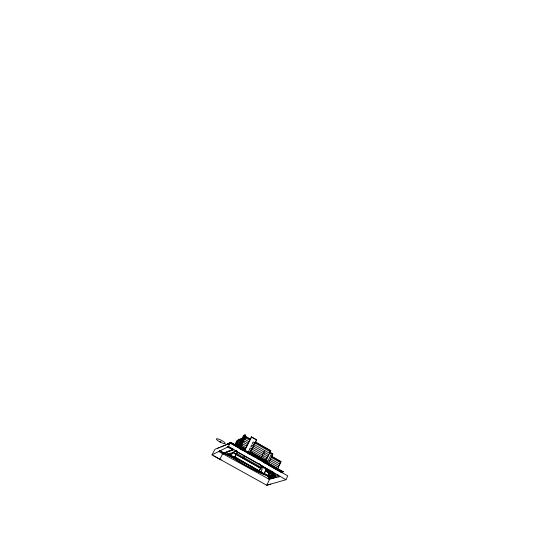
<?xml version="1.0" encoding="UTF-8"?>
<svg xmlns="http://www.w3.org/2000/svg" width="539" height="539" viewBox="0 0 539 539"><rect width="100%" height="100%" fill="white"/><g stroke="black" fill="none" stroke-linecap="round" stroke-linejoin="round"><path stroke-width="0.81" d="M278.703 476.22L278.387 476.86L278.461 476.26M278.609 476.577L278.292 476.031M285.96 479.73L287.772 475.903L265.572 463.035A63.508 12.997 27.2 0 0 255.931 457.355L230.261 442.917L214.886 449.351L211.995 454.876L266.744 485.248L285.96 479.73L263.706 466.848A63.642 12.768 27.2 0 0 254.031 461.168L228.3 446.716L211.995 454.876M269.689 476.186L273.576 478.369L271.797 477.318L274.371 476.496L276.231 477.541L278.34 476.88L278.643 476.112M269.015 465.494L281.91 472.743M282.005 472.656L282.14 472.46A3.935 0.808 -62 0 1 282.638 471.989L282.739 471.908A3.935 0.808 -62 0 1 283.143 471.807L263.793 460.825M269.965 475.728L269.749 476.166L271.528 477.163L276.278 475.263M279.781 476.24C278.724 478.329 277.437 474.751 278.407 476.159M278.117 476.146L278.319 475.614M278.185 476.254L278.367 475.715M278.265 476.368L278.515 475.937M278.353 476.489L278.602 476.052M272.377 474.94L272.161 475.385L271.13 474.805L274.122 473.821L265.639 468.863M271.528 477.163L271.737 476.725M272.741 474.825L272.525 475.263L274.317 476.267L274.533 475.822M279.498 464.247L280.213 462.772M272.862 478.403L269.655 479.225L268.921 478.821L269.554 479.44L218.497 451.359M273.657 477.109L273.691 477.035A5.828 1.213 26.7 0 1 276.029 477.143L276.352 477.251M271.562 456.365L281.102 461.532L277.726 468.553L268.361 463.284L272.822 454.148L270.093 452.605M274.371 476.496L276.372 477.244A5.868 1.219 26.7 0 0 273.691 477.035A9.79 2.035 26.6 0 0 273.947 477.925L276.426 477.103M273.576 478.369L273.785 478.053L269.83 475.897M268.031 476.617L268.065 476.543A1.907 0.391 26.8 0 1 270.026 477.116A4.393 0.91 26.8 0 0 272.707 478.261L272.882 478.396M270.039 472.723L270.726 471.308M229.203 450.759L225.632 452.504L268.698 476.26M266.104 469.442L263.908 473.949L267.822 475.89L269.547 475.324L270.969 472.393L271.649 472.777M268.779 479.016L269.763 478.74A3.059 0.627 26.8 0 0 268.793 477.399L268.894 477.183M268.793 477.399A1.866 0.384 26.8 0 1 268.159 476.584A1.866 0.384 26.8 0 1 269.985 477.197L270.093 476.975M272.404 472.117L270.571 475.903L269.547 475.324M269.864 478.517L269.763 478.74A3.018 0.62 26.8 0 0 268.766 477.399M269.655 479.225L266.731 485.268L269.264 484.527M268.961 473.006L267.795 475.411L264.359 473.491M267.822 475.89L269.237 472.979L270.969 472.393M267.384 464.039L267.762 463.277L230.8 442.485L228.064 443.907M267.667 464.133L268.045 463.372M271.312 456.877L272.256 454.95M264.184 473.855L265.606 470.938L269.237 472.979M268.772 465.063L231.164 443.664M266.839 457.705L266.657 458.083L267.331 457.813L263.362 455.576L262.614 457.085L266.589 459.322L265.916 459.585M263.841 461.303L266.037 460.454L270.827 450.685L255.412 441.98M263.463 466.774L262.762 468.209L244.315 457.8L245.043 456.351L263.477 466.828M266.091 462.496L266.818 461.013M265.39 460.616L266.461 461.741L267.856 461.209L271.73 453.292L269.689 452.133M261.691 460.791L260.216 460.252M263.483 461.229L264.171 459.828L250.096 451.911L264.097 459.983M259.279 471.106L260.714 468.196L236.156 454.417L234.674 457.321L259.01 471.201L261.752 465.73L260.714 468.196M261.206 457.739L264.73 450.591M259.623 463.722L259.434 464.092L263.551 467.684L275.395 474.333L268.557 476.557M252.353 455.536L254.206 456.85M247.799 452.612L248.735 450.739L266.037 460.454M250.52 451.722L256.631 439.811L251.524 436.927L244.666 450.085M249.678 453.67L256.631 439.811M242.948 458.426L244.221 455.893L237.254 451.978L235.961 454.505L236.318 454.343L233.077 452.524M244.356 450.153L244.982 448.906L241.014 446.676L239.889 447.215M244.396 451.028L251.524 436.927M237.483 451.871L234.674 457.321M241.196 446.474L239.545 446.898L240.839 446.272L245.791 436.543L250.305 439.096M239.626 448.778L239.895 448.536L242.739 450.402M240.381 447.916L241.095 446.521L245.38 448.825L240.839 446.272M264.838 474.798A42.311 9.082 27 0 1 237.814 460.858L235.267 459.12A13.603 2.783 27.4 0 0 228.32 455.266M238.669 446.481L238.103 446.157L243.507 435.586L244.976 434.825L245.541 435.141L239.545 446.898M238.575 447.363L244.976 434.825M235.031 444.608L237.214 440.35L240.407 439.076L238.339 440.134M230.294 454.7L231.817 453.986L232.619 452.416M236.223 445.477L237.719 442.559M239.377 440.228L240.064 438.881M224.19 453.117A8.759 1.833 27.4 0 0 227.862 455.057L227.829 455.125A8.759 1.826 27.4 0 1 225.127 453.75L223.88 452.928L223.894 453.777L223.294 454.033M221.185 459.969L219.858 459.235L222.722 453.71M228.496 443.84L220.97 447.08M225.127 453.75L224.157 453.191M228.3 446.716L230.638 442.33L283.143 471.807M230.409 443.24L230.8 442.485M219.467 441.69L220.997 441.32L219.892 441.926M230.638 442.33L227.795 443.813L227.404 444.56L230.537 443.247M245.541 435.141L244.066 435.91L243.507 435.586M243.015 437.964L237.039 441.03L234.997 445.005L236.971 444.015M244.484 437.217L245.791 436.543M236.924 441.246L242.9 438.187M244.369 437.439L245.676 436.765L250.19 439.319M236.48 442.115L242.449 439.069L241.89 438.753L242.422 438.483L241.135 440.228L241.701 440.545M243.918 438.328L244.976 437.789L244.214 439.278L243.163 439.811M235.738 443.557L241.034 440.882M242.402 441.3L243.453 440.767L242.691 442.263L241.64 442.788M239.619 443.193L240.906 441.441L240.381 441.71L240.946 442.027L237.207 443.9L236.459 445.355L239.444 443.88M238.865 444.675L239.39 444.412L238.103 446.157M237.194 446.09L238.683 445.355M240.879 444.277L241.93 443.765L241.169 445.261L240.118 445.773M231.979 452.848L236.385 450.752M236.931 450.779L231.056 453.555L231.244 453.191L232.006 453.622M236.749 453.312L243.493 457.335M236.244 454.485L260.64 468.337L262.156 469.442L260.977 471.841L235.024 456.883M222.102 453.366L222.54 452.962A11.548 1.94 27.9 0 0 220.208 450.806L219.683 450.415M280.873 461.808L271.676 456.499M268.132 455.078L268.806 454.808L264.844 452.571L264.103 454.074L268.065 456.311L267.391 456.58M272.822 454.148L270.558 453.083M262.109 466.195L273.071 472.225M265.606 470.938L269.695 473.431M270.484 472.252L271.616 471.868M269.231 473.101L270.834 472.562M268.065 475.506L269.662 474.98M271.38 474.414L274.304 473.451L271.474 471.861M270.234 475.708L271.818 475.189M272.916 478.329L274.007 477.985M270.039 484.298L270.834 484.069M218.78 447.774L219.05 447.761A17.747 3.059 28 0 0 219.824 447.357M227.862 455.057L228.28 455.34A13.603 2.783 27.4 0 1 235.226 459.188M213.862 455.927L219.858 459.235M247.866 453.286L249.328 454.107M257.494 458.723L258.882 459.477M262.298 461.424L282.166 472.42A3.935 0.808 -62 0 1 282.672 471.915L282.78 471.834A3.935 0.808 -62 0 1 283.177 471.733M263.969 462.516L265.41 463.324M228.63 446.548L234.061 449.593M228.044 446.912L233.124 449.762L223.672 453.178A12.929 2.176 27.9 0 0 223.503 452.969M277.295 474.589L278.629 475.344L277.996 475.856M227.242 446.656L233.043 449.917L223.597 453.319A12.929 2.169 27.9 0 0 220.741 450.806A6.151 1.051 27.8 0 1 220.08 450.294M268.644 470.271L270.059 471.066M265.922 469.927L269.412 471.881M274.263 474.704L276.062 475.715M233.448 452.861L236.197 454.397M272.303 475.337L274.095 476.341M231.817 453.986L230.153 453.05L228.246 453.966L268.038 475.89M248.984 441.704L245.319 439.635L246.074 438.14L249.739 440.208M269.54 453.306L252.4 443.456L253.155 441.96L270.275 451.81M248.23 443.199L244.558 441.131L243.796 442.627L247.468 444.695M263.995 452.093L251.652 444.951L250.898 446.454L263.248 453.595M271.245 457.382L280.57 462.637M270.531 458.851L279.862 464.113M246.714 446.198L243.035 444.123L242.267 445.625L245.952 447.7M262.506 455.098L250.136 447.956L249.382 449.459L261.765 456.607M269.81 460.326L279.148 465.588M269.089 461.808L278.434 467.07M265.815 460.063L267.856 461.209M267.809 464.409L282.14 472.46M251.356 437.008L256.456 439.898M255.297 442.202L270.713 450.914M235.267 459.12L237.847 460.784A42.311 9.082 27 0 0 264.871 474.731L265.303 474.899A2.554 0.526 26.8 0 1 268.065 476.543M217.588 448.253L217.857 448.576A11.487 1.961 27.7 0 0 217.958 448.758M273.98 477.938A9.742 2.028 26.6 0 1 273.724 477.055M272.687 478.349A4.433 0.916 26.8 0 1 269.985 477.197M220.242 442.115L219.137 441.495A4.925 1.065 27.5 0 1 217.79 438.854A4.925 1.065 27.5 0 1 224.965 442.883A4.925 1.065 27.5 0 1 220.242 442.115"/></g></svg>
